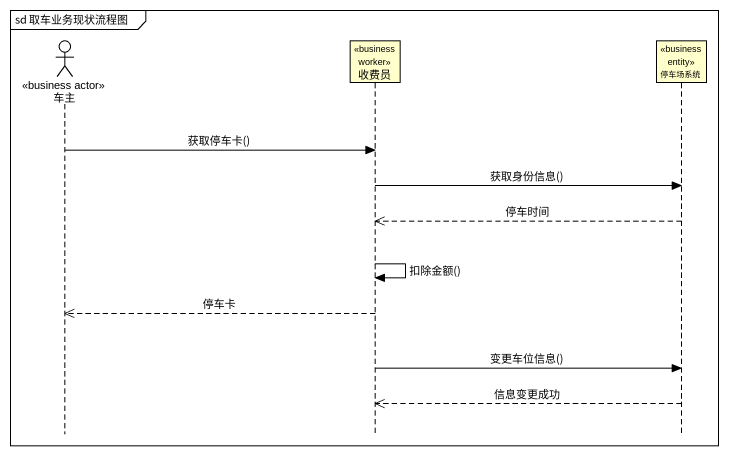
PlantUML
@startuml
mainframe sd 取车业务现状流程图
hide footbox
actor 车主 <<business actor>>
participant 收费员 <<business worker>>
participant 停车场系统 <<business entity>>

车主 -> 收费员 : 获取停车卡()
收费员 -> 停车场系统 : 获取身份信息()
停车场系统 -->> 收费员 : 停车时间
收费员 -> 收费员 : 扣除金额()
收费员 -->> 车主 : 停车卡
收费员 -> 停车场系统 : 变更车位信息()
停车场系统 -->> 收费员 : 信息变更成功
@enduml
